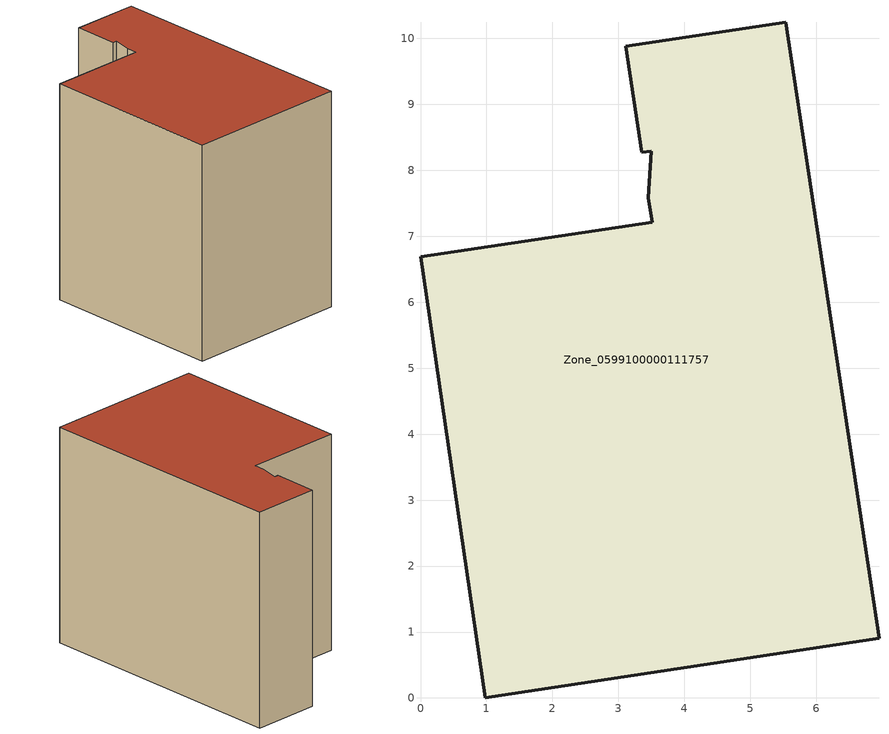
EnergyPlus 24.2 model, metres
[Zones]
Zone_0599100000111757
 floor ground (C_G): 3.5,8.29 3.35,8.27 3.11,9.88 5.54,10.25 6.95,0.91 0.98,0 0,6.69 3.51,7.22 3.46,7.58 z0
 wall outside (C_F): 0.98,0 6.95,0.91 5.54,10.25 3.11,9.88 3.35,8.27 3.5,8.29 3.46,7.58 3.51,7.22 0,6.69 0.98,0 z0:7.92
 roof outside (C_R): 3.35,8.27 3.5,8.29 3.46,7.58 3.51,7.22 0,6.69 0.98,0 6.95,0.91 5.54,10.25 3.11,9.88 z7.92
[BUILDING]
Pand.0599100000111757: North Axis=0; Terrain=City; Loads Convergence Tolerance Value=0.04; Temperature Convergence Tolerance Value=0.4; Solar Distribution=FullExterior; Maximum Number of Warmup Days=25; Minimum Number of Warmup Days=1
[Site:Location]
Rotterdam.The.Hague.AP_ZH_NLD Design_Conditions: Latitude=51.96; Longitude=4.45; Time Zone=1; Elevation=-4.5
[SITE:GROUNDTEMPERATURE:BUILDINGSURFACE]
18, 18, 18, 18, 18, 18, 18, 18, 18, 18, 18, 18
[MATERIAL] Thermal Absorptance=0.9; Solar Absorptance=0.7; Visible Absorptance=0.7
Name | Roughness | Thickness | Conductivity | Density | Specific Heat
G.TI.1946 | MediumSmooth | 0.15 | 1 | 540 | 1210
F.TI.1946 | Rough | 0.3 | 0.857143 | 1920 | 840
R.TI.1946 | MediumRough | 0.2 | 0.1 | 1500 | 1000
[CONSTRUCTION]
C_G: G.TI.1946
C_F: F.TI.1946
C_R: R.TI.1946
[ZONE]
Zone_0599100000111757: Type=1; Multiplier=1; Ceiling Height=Autocalculate; Volume=Autocalculate; Floor Area=autocalculate; Part of Total Floor Area=Yes
[ZONEINFILTRATION:DESIGNFLOWRATE]
Infil_Zone_0599100000111757: Zone or ZoneList or Space or SpaceList=Zone_0599100000111757; Schedule=AlwaysOn; Design Flow Rate Calculation Method=Flow/Area; Flow Rate per Floor Area=0.003; Constant Term Coefficient=1; Temperature Term Coefficient=0; Velocity Term Coefficient=0; Velocity Squared Term Coefficient=0
[HVACTEMPLATE:ZONE:IDEALLOADSAIRSYSTEM]
Zone_0599100000111757: Maximum Heating Supply Air Temperature=50; Minimum Cooling Supply Air Temperature=13; Maximum Heating Supply Air Humidity Ratio=0.0156; Minimum Cooling Supply Air Humidity Ratio=0.0077; Heating Limit=NoLimit; Cooling Limit=NoLimit; Dehumidification Control Type=ConstantSensibleHeatRatio; Cooling Sensible Heat Ratio=0.7; Dehumidification Setpoint=60; Humidification Control Type=None; Humidification Setpoint=30; Outdoor Air Method=None; Outdoor Air Flow Rate per Person=0.00944; Outdoor Air Flow Rate per Zone Floor Area=0; Outdoor Air Flow Rate per Zone=0; Demand Controlled Ventilation Type=None; Outdoor Air Economizer Type=NoEconomizer; Heat Recovery Type=None; Sensible Heat Recovery Effectiveness=0.7; Latent Heat Recovery Effectiveness=0.65
[ZONECONTROL:THERMOSTAT]
ThermostatControl_Zone_0599100000111757: Zone or ZoneList=Zone_0599100000111757; Control Type Schedule=DualSetpointControlType; Control 1=Thermostat_Zone_0599100000111757; Temperature Difference Between Cutout And Setpoint=0
[THERMOSTATSETPOINT:DUALSETPOINT]
Thermostat_Zone_0599100000111757: Heating Setpoint Temperature Schedule=HeatingSetpoint_Zone_0599100000111757; Cooling Setpoint Temperature Schedule=CoolingSetpoint_Zone_0599100000111757
[SCHEDULE:COMPACT]
HeatingSetpoint_Zone_0599100000111757: Through: 12/31, For: AllDays, Until: 24:00, 21
CoolingSetpoint_Zone_0599100000111757: Through: 12/31, For: AllDays, Until: 24:00, 24
DualSetpointControlType: Through: 12/31, For: AllDays, Until: 24:00, 4
AlwaysOn: Through: 12/31, For: AllDays, Until: 24:00, 1
